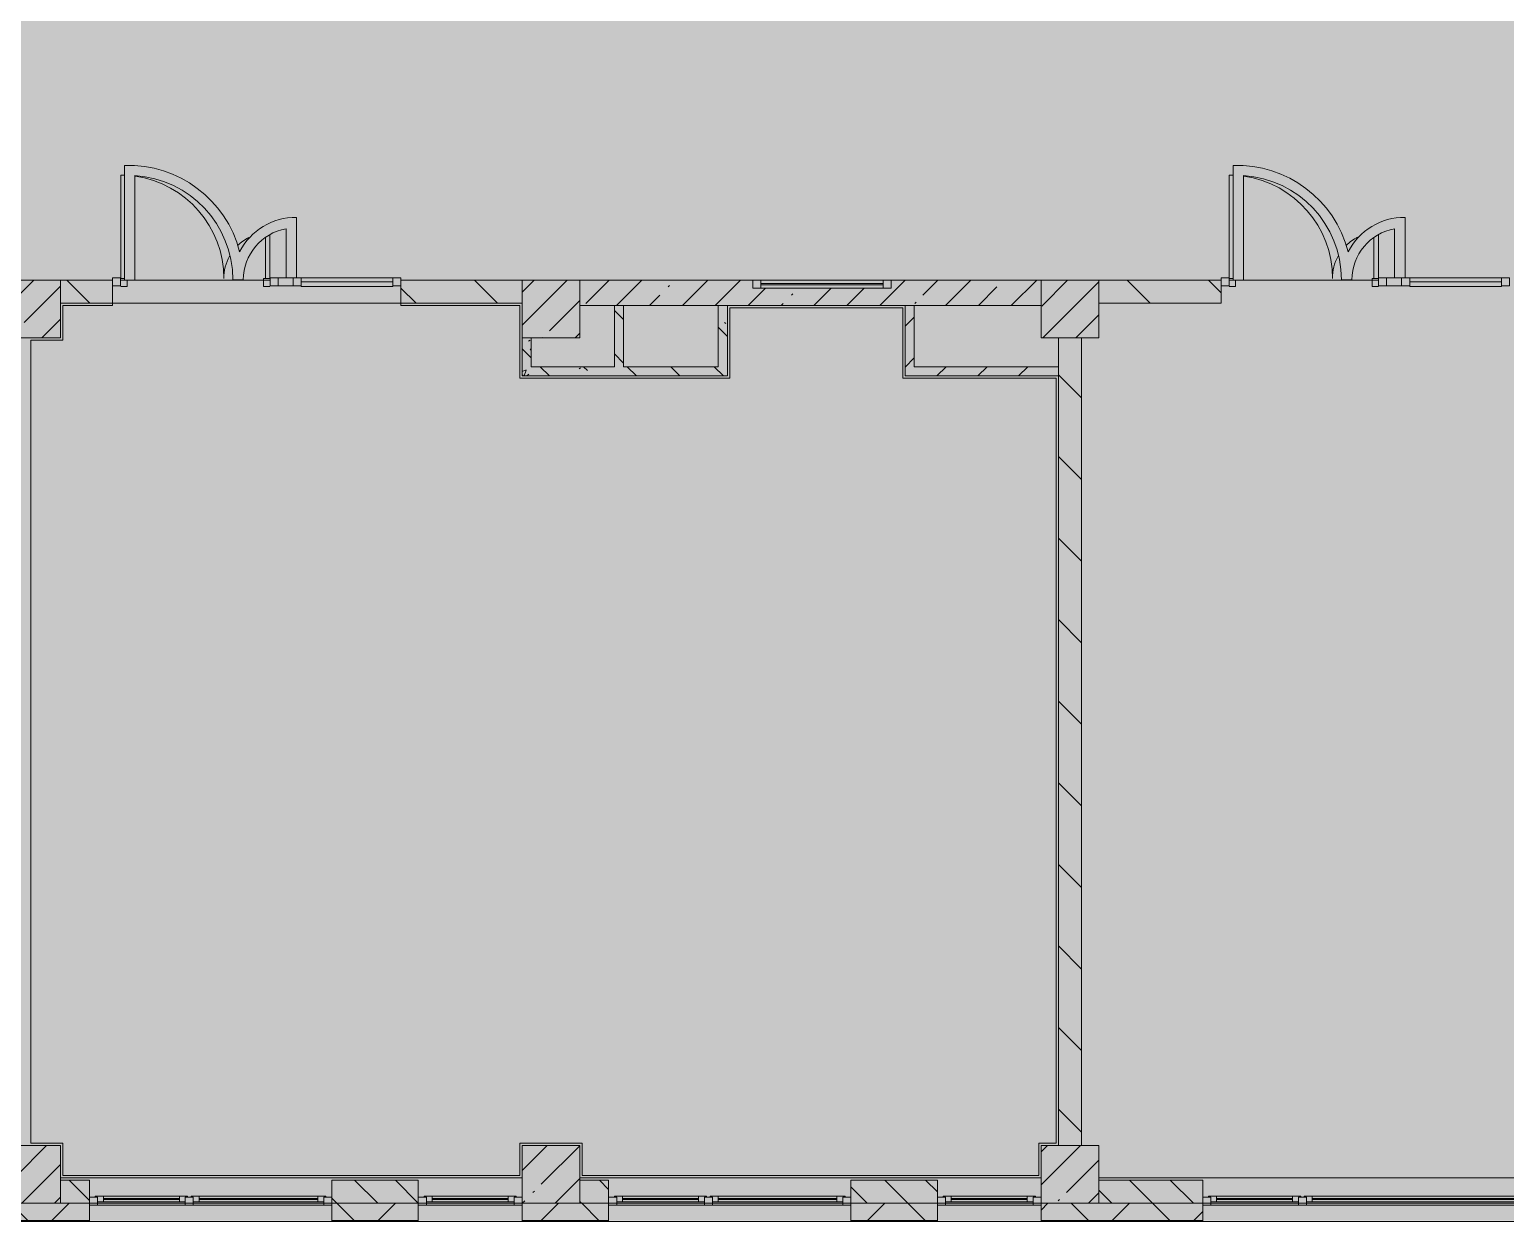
# Model space of a CAD drawing. Header units: millimetres. Extents: x 35378 to 237579, y -8553 to 29000.
# Drawn here: x 156035 to 168830, y -258 to 10073 of the extents above; entities that cross this region are included whole.
import ezdxf

# ---------------------------------------------------------------- set-up
doc = ezdxf.new("R2010")
doc.units = ezdxf.units.MM
doc.layers.add('A-DETL-GENF-3', color=7, linetype='Continuous', lineweight=9, true_color=0xc0c0c0, transparency=0.4)
for name, color, linetype, lineweight, true_color in [('A-DETL-GENF-5', 7, 'Continuous', 5, 0xb7b7b7), ('A-DOOR-2', 7, 'Continuous', 5, 0xe2e2e2), ('A-DOOR-3', 7, 'Continuous', 5, 0xb7b7b7), ('A-FLOR-1', 7, 'Continuous', 5, 0xb7b7b7), ('A-GLAZ-3', 7, 'Continuous', 5, 0x737373), ('A-GLAZ-CURT-1', 7, 'Continuous', 5, 0x737373), ('A-GLAZ-CWMG-2', 7, 'Continuous', 5, 0x737373), ('A-WALL-5', 7, 'Continuous', 5, 0x737373), ('A-WALL-6', 7, 'Continuous', 9, 0x737373), ('I-WALL-2', 7, 'Continuous', 5, 0x737373), ('I-WALL-4', 7, 'Continuous', 5, 0x787878), ('S-COLS-2', 7, 'Continuous', 5, 0x737373)]:
    doc.layers.add(name, color=color, linetype=linetype, lineweight=lineweight, true_color=true_color)
for name, color, linetype, lineweight in [('A-GLAZ-CURT-2', 7, 'Continuous', 5), ('A-WALL', 7, 'Continuous', 9), ('A-WALL-4', 7, 'Continuous', 5), ('I-WALL-3', 7, 'Continuous', 5), ('S-COLS-1', 7, 'Continuous', 5)]:
    doc.layers.add(name, color=color, linetype=linetype, lineweight=lineweight)
pattern_1 = [(45, (108394.95, 0), (-353.5534, 353.5534), []), (135, (108394.95, 0), (-353.5534, -353.5534), [])]
pattern_2 = [(135, (108394.95, 0), (-353.5534, -353.5534), [])]
pattern_3 = [(45, (108394.95, 0), (-176.7767, 176.7767), [])]
pattern_4 = [(135, (108394.95, 0), (-377.171, -377.171), [533.4, -88.9, 17.78, -88.9]), (135, (108394.95, 376.94), (-377.171, -377.171), []), (50, (108394.95, 0), (637.6445, -55.7866), [66.675, -733.425]), (355, (108394.95, 0), (-123.3494, 668.699), [53.34, -586.74]), (100.451, (108448.1, -4.65), (514.299, 612.908), [56.665, -623.315]), (46.184, (108394.95, 177.8), (948.776, -147.15), [100.012, -1100.137]), (96.636, (108474, 165.5), (830.909, 865.997), [84.998, -934.973]), (351.184, (108394.9, 177.8), (830.918, 865.988), [80.01, -880.11]), (21, (108483.85, 133.35), (530.6506, -357.9283), [66.675, -733.425]), (326, (108483.85, 133.35), (216.308, 644.6585), [53.34, -586.74]), (71.451, (108528.07, 103.5), (746.9596, 286.724), [56.665, -623.315]), (37.5, (108394.95, 0), (10.8105, 295.9426), [16.764, -562.864, 16.764, -578.866, -588.962]), (37.5, (108394.95, 0), (10.8105, 295.9426), [-1175.258, 16.764, -572.198]), (7.5, (108394.95, 0), (233.8692, 350.6318), [16.764, -322.834, 16.764, -549.529, -224.472]), (7.5, (108394.95, 0), (233.8692, 350.6318), [-905.891, 16.764, -207.708]), (327.5, (108196.7, 0), (474.5678, -20.0513), [16.764, -205.486, 16.764, -676.656, -920.115]), (327.5, (108196.7, 0), (474.5678, -20.0513), [-915.67, 16.764, -903.351]), (317.5, (108107.8, 0), (518.4522, 88.9934), [16.764, -272.161, 16.764, -443.738, -653.415]), (317.5, (108107.8, 0), (518.4522, 88.9934), [-749.427, 16.764, -636.651])]

# ---------------------------------------------------------------- blocks, each defined once
blk = doc.blocks.new('BSC_Колонна _Прямоугольная - 500х500-V53-3_5_2_птичка')
at = {"layer": 'S-COLS-1'}
h = blk.add_hatch(dxfattribs=at)
h.set_pattern_fill('FP_75', color=256, style=0, pattern_type=2)
h.set_pattern_definition([(45, (-47660, -7650), (-285.123, 285.123), []), (45, (-47374.88, -7650), (-285.123, 285.123), [504.031, -100.806, 16.764, -84.042])])
h.paths.add_polyline_path([(250, -250), (250, 250), (-250, 250), (-250, -250), (-115, -250)])
at = {"layer": 'S-COLS-2'}
for p, q in [((250, 250), (-250, 250)), ((-250, 250), (-250, -250)), ((250, -250), (250, 250)), ((-250, -250), (250, -250))]:
    blk.add_line(p, q, dxfattribs=at)
blk = doc.blocks.new('BSC_Колонна _Прямоугольная - 500х500-V54-3_5_2_птичка')
at = {"layer": 'S-COLS-1'}
h = blk.add_hatch(dxfattribs=at)
h.set_pattern_fill('FP_76', color=256, style=0, pattern_type=2)
h.set_pattern_definition([(45, (-52160, -7650), (-285.123, 285.123), []), (45, (-51874.88, -7650), (-285.123, 285.123), [504.031, -100.806, 16.764, -84.042])])
h.paths.add_polyline_path([(250, -250), (250, 250), (-250, 250), (-250, -250)])
at = {"layer": 'S-COLS-2'}
for p, q in [((250, 250), (-250, 250)), ((-250, 250), (-250, -250)), ((250, -250), (250, 250)), ((-250, -250), (250, -250))]:
    blk.add_line(p, q, dxfattribs=at)
blk = doc.blocks.new('BSC_Колонна _Прямоугольная - 500х500-V60-3_5_2_птичка')
at = {"layer": 'S-COLS-1'}
h = blk.add_hatch(dxfattribs=at)
h.set_pattern_fill('FP_82', color=256, style=0, pattern_type=2)
h.set_pattern_definition([(45, (-47660, -150), (-285.123, 285.123), []), (45, (-47374.88, -150), (-285.123, 285.123), [504.031, -100.806, 16.764, -84.042])])
h.paths.add_polyline_path([(-250, -250), (250, -250), (250, 250), (-250, 250)])
at = {"layer": 'S-COLS-2'}
for p, q in [((250, 250), (-250, 250)), ((-250, 250), (-250, -250)), ((250, -250), (250, 250)), ((-250, -250), (250, -250))]:
    blk.add_line(p, q, dxfattribs=at)
blk = doc.blocks.new('BSC_Колонна _Прямоугольная - 500х500-V61-3_5_2_птичка')
at = {"layer": 'S-COLS-1'}
h = blk.add_hatch(dxfattribs=at)
h.set_pattern_fill('FP_83', color=256, style=0, pattern_type=2)
h.set_pattern_definition([(45, (-52160, -150), (-285.123, 285.123), []), (45, (-51874.88, -150), (-285.123, 285.123), [504.031, -100.806, 16.764, -84.042])])
h.paths.add_polyline_path([(-250, -250), (250, -250), (250, 250), (-250, 250)])
at = {"layer": 'S-COLS-2'}
for p, q in [((250, 250), (-250, 250)), ((-250, 250), (-250, -250)), ((250, -250), (250, 250)), ((-250, -250), (250, -250))]:
    blk.add_line(p, q, dxfattribs=at)
blk = doc.blocks.new('BSC_Колонна _Прямоугольная - 500х500-V74-3_5_2_птичка')
at = {"layer": 'S-COLS-1'}
h = blk.add_hatch(dxfattribs=at)
h.set_pattern_fill('FP_105', color=256, style=0, pattern_type=2)
h.set_pattern_definition([(45, (-56660, -150), (-285.123, 285.123), []), (45, (-56374.88, -150), (-285.123, 285.123), [504.031, -100.806, 16.764, -84.042])])
h.paths.add_polyline_path([(-250, -250), (250, -250), (250, 250), (-250, 250), (-250, 81)])
at = {"layer": 'S-COLS-2'}
for p, q in [((250, 250), (-250, 250)), ((-250, 250), (-250, -250)), ((250, -250), (250, 250)), ((-250, -250), (250, -250))]:
    blk.add_line(p, q, dxfattribs=at)
blk = doc.blocks.new('BSC_Колонна _Прямоугольная - 500х500-V75-3_5_2_птичка')
at = {"layer": 'S-COLS-1'}
h = blk.add_hatch(dxfattribs=at)
h.set_pattern_fill('FP_106', color=256, style=0, pattern_type=2)
h.set_pattern_definition([(45, (-56660, -7650), (-285.123, 285.123), []), (45, (-56374.88, -7650), (-285.123, 285.123), [504.031, -100.806, 16.764, -84.042])])
h.paths.add_polyline_path([(-250, -250), (250, -250), (250, 250), (-250, 250)])
at = {"layer": 'S-COLS-2'}
for p, q in [((250, 250), (-250, 250)), ((-250, 250), (-250, -250)), ((250, -250), (250, 250)), ((-250, -250), (250, -250))]:
    blk.add_line(p, q, dxfattribs=at)
blk = doc.blocks.new('120_Окно_СКБ_2Ст - 120_Окно_СКБ_2Ст 3100х2500 _мал_створка слева_ 2-22446355-3_5_2_птичка')
at = {"layer": 'A-GLAZ-3'}
for p, q in [((-1550, -127), (-1550, -57)), ((-1550, -57), (-1480, -57)), ((1550, -57), (-1550, -57)), ((-1480, -127), (-1550, -127)), ((-1550, -127), (-1500, -127)), ((-1480, -127), (-1500, -127)), ((-1500, -127), (-1500, -137)), ((-1480, -57), (-1480, -127)), ((650, -87), (-1480, -87)), ((-1480, -87), (-1480, -127)), ((-1430, -137), (-1430, -87)), ((-1430, -107), (600, -107)), ((600, -117), (-1430, -117)), ((600, -137), (600, -87)), ((650, -127), (650, -57)), ((650, -57), (720, -57)), ((650, -127), (650, -87)), ((720, -127), (650, -127)), ((670, -127), (650, -127)), ((670, -127), (700, -127)), ((670, -137), (670, -127)), ((720, -127), (700, -127)), ((700, -127), (700, -137)), ((720, -57), (720, -127)), ((1480, -87), (720, -87)), ((720, -87), (720, -127)), ((770, -137), (770, -87)), ((770, -107), (1430, -107)), ((1430, -117), (770, -117)), ((1430, -137), (1430, -87)), ((1480, -127), (1480, -57)), ((1480, -57), (1550, -57)), ((1480, -127), (1480, -87)), ((1550, -127), (1480, -127)), ((1500, -127), (1480, -127)), ((1500, -127), (1550, -127)), ((1500, -137), (1500, -127)), ((1550, -57), (1550, -127)), ((-1500, -137), (670, -137)), ((670, -137), (-1500, -137)), ((700, -137), (1500, -137)), ((1500, -137), (700, -137))]:
    blk.add_line(p, q, dxfattribs=at)
blk = doc.blocks.new('120_Окно_СКБ_1Ст - 120_Окно_СКБ_1Ст 900х2500_h_-V85-3_5_2_птичка')
at = {"layer": 'A-GLAZ-3'}
for p, q in [((-450, -127), (-450, -57)), ((-450, -57), (-380, -57)), ((450, -57), (-450, -57)), ((-380, -127), (-450, -127)), ((-450, -127), (-400, -127)), ((-380, -127), (-400, -127)), ((-400, -127), (-400, -137)), ((-380, -57), (-380, -127)), ((380, -87), (-380, -87)), ((-380, -87), (-380, -127)), ((-330, -137), (-330, -87)), ((-330, -107), (330, -107)), ((330, -117), (-330, -117)), ((330, -137), (330, -87)), ((380, -127), (380, -57)), ((380, -57), (450, -57)), ((380, -127), (380, -87)), ((450, -127), (380, -127)), ((400, -127), (380, -127)), ((400, -127), (450, -127)), ((400, -137), (400, -127)), ((450, -57), (450, -127)), ((-400, -137), (400, -137)), ((400, -137), (-400, -137))]:
    blk.add_line(p, q, dxfattribs=at)
blk = doc.blocks.new('120_Окно_СКБ_2Ст - 120_Окно_СКБ_2Ст 2100х2400 _мал створка справа_-V82-3_5_2_птичка')
at = {"layer": 'A-GLAZ-3'}
for p, q in [((-1050, -127), (-1050, -57)), ((-1050, -57), (-980, -57)), ((1050, -57), (-1050, -57)), ((-980, -127), (-1050, -127)), ((-1050, -127), (-1000, -127)), ((-980, -127), (-1000, -127)), ((-1000, -127), (-1000, -137)), ((-980, -57), (-980, -127)), ((150, -87), (-980, -87)), ((-980, -87), (-980, -127)), ((-930, -137), (-930, -87)), ((-930, -107), (100, -107)), ((100, -117), (-930, -117)), ((100, -137), (100, -87)), ((150, -127), (150, -57)), ((150, -57), (220, -57)), ((150, -127), (150, -87)), ((220, -127), (150, -127)), ((170, -127), (150, -127)), ((170, -127), (200, -127)), ((170, -137), (170, -127)), ((220, -127), (200, -127)), ((200, -127), (200, -137)), ((220, -57), (220, -127)), ((980, -87), (220, -87)), ((220, -87), (220, -127)), ((270, -137), (270, -87)), ((270, -107), (930, -107)), ((930, -117), (270, -117)), ((930, -137), (930, -87)), ((980, -127), (980, -57)), ((980, -57), (1050, -57)), ((980, -127), (980, -87)), ((1050, -127), (980, -127)), ((1000, -127), (980, -127)), ((1000, -127), (1050, -127)), ((1000, -137), (1000, -127)), ((1050, -57), (1050, -127)), ((-1000, -137), (170, -137)), ((170, -137), (-1000, -137)), ((200, -137), (1000, -137)), ((1000, -137), (200, -137))]:
    blk.add_line(p, q, dxfattribs=at)
blk = doc.blocks.new('120_Окно_СКБ_1Ст - 120_Окно_СКБ_1Ст 900х2500_h_-V155-3_5_2_птичка')
at = {"layer": 'A-GLAZ-3'}
for p, q in [((-450, -127), (-450, -57)), ((-450, -57), (-380, -57)), ((450, -57), (-450, -57)), ((-380, -127), (-450, -127)), ((-450, -127), (-400, -127)), ((-380, -127), (-400, -127)), ((-400, -127), (-400, -137)), ((-380, -57), (-380, -127)), ((380, -87), (-380, -87)), ((-380, -87), (-380, -127)), ((-330, -137), (-330, -87)), ((-330, -107), (330, -107)), ((330, -117), (-330, -117)), ((330, -137), (330, -87)), ((380, -127), (380, -57)), ((380, -57), (450, -57)), ((380, -127), (380, -87)), ((450, -127), (380, -127)), ((400, -127), (380, -127)), ((400, -127), (450, -127)), ((400, -137), (400, -127)), ((450, -57), (450, -127)), ((-400, -137), (400, -137)), ((400, -137), (-400, -137))]:
    blk.add_line(p, q, dxfattribs=at)
blk = doc.blocks.new('Прямоугольный импост - 50 x 70 мм-V211-3_5_2_птичка')
at = {"layer": 'A-GLAZ-CWMG-2'}
for p, q in [((-70, 35), (0, 35)), ((-70, -35), (-70, 35)), ((0, 35), (0, -35)), ((0, -35), (-70, -35))]:
    blk.add_line(p, q, dxfattribs=at)
blk = doc.blocks.new('Дверь_Витражная_остекление_ - ДВН_ДАО_Главный вход_1200 в свету-V212-3_5_2_птичка')
at = {"layer": 'A-DOOR-2'}
for points in [[(-647, 30), (-613, 35), (-613, 925), (-647, 922), (-647, 35)], [(607, 30), (647, 35), (647, 410), (607, 378), (607, 35)]]:
    blk.add_hatch(color=256, dxfattribs=at).paths.add_polyline_path(points)
at = {"layer": 'A-DETL-GENF-5'}
for p, q in [((-613, 925), (-647, 925)), ((-647, 925), (-647, 35)), ((607, 385), (607, 30)), ((647, 35), (647, 410)), ((-647, 30), (-613, 30)), ((-613, 30), (-647, 30)), ((-592, -40), (-592, 15)), ((592, -40), (592, 30)), ((592, 30), (647, 30)), ((607, 30), (647, 30)), ((-647, -40), (-592, -40)), ((647, -40), (592, -40))]:
    blk.add_line(p, q, dxfattribs=at)
at = {"layer": 'A-DOOR-3'}
for p, q in [((-647, 925), (-647, 35)), ((647, 410), (647, 35))]:
    blk.add_line(p, q, dxfattribs=at)
for centre, radius, start, end in [((-647, 30), 895, 87.7864, 90), ((-647, 30), 895, 360, 81.929), ((647, 30), 400, 117.1206, 134.5389), ((647, 30), 400, 151.213, 180)]:
    blk.add_arc(centre, radius, start, end, dxfattribs=at)
blk = doc.blocks.new('Системная панель - Стемалит - 40мм-V213-3_5_2_птичка')
at = {"layer": 'A-GLAZ-CURT-1'}
for p, q in [((65, 35), (-65, 35)), ((-65, 35), (-65, -35)), ((65, -35), (65, 35)), ((-65, -35), (65, -35))]:
    blk.add_line(p, q, dxfattribs=at)
blk = doc.blocks.new('Прямоугольный импост - 50 x 70 мм-V214-3_5_2_птичка')
at = {"layer": 'A-GLAZ-CWMG-2'}
for p, q in [((-35, 35), (35, 35)), ((-35, -35), (-35, 35)), ((35, 35), (35, -35)), ((35, -35), (-35, -35))]:
    blk.add_line(p, q, dxfattribs=at)
blk = doc.blocks.new('Прямоугольный импост - 50 x 70 мм-V215-3_5_2_птичка')
at = {"layer": 'A-GLAZ-CWMG-2'}
for p, q in [((0, 35), (-70, 35)), ((-70, 35), (-70, -35)), ((0, -35), (0, 35)), ((-70, -35), (0, -35))]:
    blk.add_line(p, q, dxfattribs=at)
blk = doc.blocks.new('Системная панель - Стекло - 40мм-V219-3_5_2_птичка')
at = {"layer": 'A-GLAZ-CURT-1'}
for p, q in [((397.5, 0), (-397.5, 0)), ((-397.5, 0), (-397.5, -40)), ((397.5, -40), (397.5, 0)), ((-397.5, -40), (397.5, -40))]:
    blk.add_line(p, q, dxfattribs=at)
blk = doc.blocks.new('Прямоугольный импост - 50 x 70 мм-V217-3_5_2_птичка')
at = {"layer": 'A-GLAZ-CWMG-2'}
for p, q in [((-35, 35), (35, 35)), ((-35, -35), (-35, 35)), ((35, 35), (35, -35)), ((35, -35), (-35, -35))]:
    blk.add_line(p, q, dxfattribs=at)
blk = doc.blocks.new('Прямоугольный импост - 50 x 70 мм-V218-3_5_2_птичка')
at = {"layer": 'A-GLAZ-CWMG-2'}
blk.add_line((42060, 7920), (41265, 7920), dxfattribs=at)
blk = doc.blocks.new('Дверь_Витражная_остекление_ - ДВН_ДАО_Главный вход_1200 в свету-V220-3_5_2_птичка')
at = {"layer": 'A-DOOR-2'}
for points in [[(-647, 30), (-613, 35), (-613, 925), (-647, 921), (-647, 35)], [(607, 30), (647, 35), (647, 410), (607, 378), (607, 35)]]:
    blk.add_hatch(color=256, dxfattribs=at).paths.add_polyline_path(points)
at = {"layer": 'A-DETL-GENF-5'}
for p, q in [((-613, 925), (-647, 925)), ((-647, 925), (-647, 35)), ((607, 384), (607, 30)), ((647, 35), (647, 410)), ((-647, 30), (-613, 30)), ((-613, 30), (-647, 30)), ((-592, -40), (-592, 14)), ((592, -40), (592, 30)), ((592, 30), (647, 30)), ((607, 30), (647, 30)), ((-647, -40), (-592, -40)), ((647, -40), (592, -40))]:
    blk.add_line(p, q, dxfattribs=at)
at = {"layer": 'A-DOOR-3'}
for p, q in [((-647, 925), (-647, 35)), ((647, 410), (647, 35))]:
    blk.add_line(p, q, dxfattribs=at)
for centre, radius, start, end in [((-647, 30), 895, 87.7864, 90), ((-647, 30), 895, 360, 81.929), ((647, 30), 400, 116.9009, 134.5716), ((647, 30), 400, 151.2391, 180)]:
    blk.add_arc(centre, radius, start, end, dxfattribs=at)
blk = doc.blocks.new('Системная панель - Стекло - 40мм-V221-3_5_2_птичка')
at = {"layer": 'A-GLAZ-CURT-2'}
h = blk.add_hatch(dxfattribs=at)
h.set_pattern_fill('FP_185', color=256, style=0, pattern_type=2)
h.set_pattern_definition([(45, (-60502.5, -7385.7), (-1414.214, 1414.214), [1000, -3000]), (45, (-61502.5, -7885.7), (-1414.214, 1414.214), [3000, -1000]), (45, (-59502.5, -8385.7), (-1414.214, 1414.214), [1000, -3000])])
h.paths.add_polyline_path([(398, -40), (398, 0), (-398, 0), (-398, -40), (-339, -40)])
at = {"layer": 'A-GLAZ-CURT-1'}
for p, q in [((398, 0), (-398, 0)), ((-398, 0), (-398, -40)), ((398, -40), (398, 0)), ((-398, -40), (398, -40))]:
    blk.add_line(p, q, dxfattribs=at)
blk = doc.blocks.new('120_Окно_СКБ_1Ст - 120_Окно_СКБ_1Ст 400х1200 EI30-V224-3_5_2_птичка')
at = {"layer": 'A-GLAZ-3'}
for p, q in [((-600, 40), (-600, 110)), ((-600, 110), (-530, 110)), ((600, 110), (-600, 110)), ((-530, 40), (-600, 40)), ((-600, 40), (600, 40)), ((-530, 110), (-530, 40)), ((530, 80), (-530, 80)), ((530, 70), (-530, 70)), ((530, 40), (530, 110)), ((530, 110), (600, 110)), ((600, 40), (530, 40)), ((600, 110), (600, 40))]:
    blk.add_line(p, q, dxfattribs=at)

msp = doc.modelspace()

# ---------------------------------------------------------------- hatches: boundary and pattern name
at = {"layer": 'A-DETL-GENF-3'}
msp.add_hatch(color=256, dxfattribs=at).paths.add_polyline_path([(179244.5, -251.7), (184244.9, -251.7), (184244.9, 3288.3), (192964.9, 3288.3), (192964.9, 27348.3), (150304.9, 27348.3), (150304.9, 23888.3), (146705.1, 23888.3), (146705.1, -251.7), (178312.4, -251.7)])
at = {"layer": 'A-WALL-4'}
h = msp.add_hatch(dxfattribs=at)
h.set_pattern_fill('FP_96', color=256, style=0, pattern_type=2)
h.set_pattern_definition([(135, (108394.95, 0), (-176.7767, -176.7767), [])])
h.paths.add_polyline_path([(173651.4, -100), (173804.9, -100), (173804.9, 100), (173554.9, 100), (173554.9, -100)])
h.paths.add_polyline_path([(166194, -100), (166204.9, -100), (166204.9, 100), (165304.9, 100), (165304.9, -100)])
h.paths.add_polyline_path([(169804.9, -100), (170004.9, -100), (170004.9, 100), (169804.9, 100), (169804.9, 42.9)])
h.paths.add_polyline_path([(172654.9, -100), (172654.9, 100), (172104.9, 100), (172104.9, -100)])
h.paths.add_polyline_path([(159404.9, -100), (159404.9, 100), (158654.9, 100), (158654.9, -100)])
h.paths.add_polyline_path([(156554.9, -100), (156554.9, 100), (156304.9, 100), (156304.9, -100)])
h.paths.add_polyline_path([(160804.9, -100), (161054.9, -100), (161054.9, 100), (160804.9, 100), (160804.9, 33.3)])
h.paths.add_polyline_path([(152211.2, -100), (152704.9, -100), (152704.9, 100), (151804.9, 100), (151804.9, -100)])
h.paths.add_polyline_path([(163154.9, -100), (163904.9, -100), (163904.9, 100), (163154.9, 100)])
h.paths.add_polyline_path([(146934.9, -100), (146934.9, 100), (146884.9, 100), (146884.9, -100)])
h.paths.add_polyline_path([(151304.9, -100), (151304.9, 100), (151054.9, 100), (151054.9, -100)])
h.paths.add_polyline_path([(150154.9, -100), (150154.9, 100), (149534.9, 100), (149534.9, -100)])
h = msp.add_hatch(dxfattribs=at)
h.set_pattern_fill('FP_98', color=256, style=0, pattern_type=2)
h.set_pattern_definition(pattern_1)
h.paths.add_polyline_path([(160304.9, -250), (161054.9, -250), (161054.9, -100), (160304.9, -100)])
h.paths.add_polyline_path([(165022, -250), (165022, -100), (164804.9, -100), (164804.9, -250)])
h.paths.add_polyline_path([(163154.9, -250), (163904.9, -250), (163904.9, -100), (163154.9, -100)])
h.paths.add_polyline_path([(156304.9, -250), (156554.9, -250), (156554.9, -100), (155804.9, -100), (155804.9, -250), (155939.9, -250)])
h.paths.add_polyline_path([(151054.9, -250), (152704.9, -250), (152704.9, -100), (151054.9, -100)])
h.paths.add_polyline_path([(149534.9, -250), (150154.9, -250), (150154.9, -100), (149534.9, -100)])
h.paths.add_polyline_path([(147434.9, -250), (147434.9, -100), (146705.1, -100), (146705.3, -250), (146722.9, -250)])
h.paths.add_polyline_path([(158654.9, -250), (159404.9, -250), (159404.9, -100), (158654.9, -100)])
h = msp.add_hatch(dxfattribs=at)
h.set_pattern_fill('FP_98', color=256, style=0, pattern_type=2)
h.set_pattern_definition(pattern_1)
h.paths.add_polyline_path([(174304.9, -250), (174554.9, -250), (174554.9, -100), (173554.9, -100), (173554.9, -250), (173804.9, -250)])
h.paths.add_polyline_path([(184094.9, -250), (184094.9, -100), (179954.9, -100), (179954.9, -250), (183905.5, -250)])
h.paths.add_polyline_path([(175454.9, -250), (179054.9, -250), (179054.9, -100), (175454.9, -100)])
h.paths.add_polyline_path([(166194, -250), (166204.9, -250), (166204.9, -100), (165022, -100), (165022, -250), (165261.8, -250)])
h.paths.add_polyline_path([(170004.9, -250), (170004.9, -100), (169304.9, -100), (169304.9, -250), (169922.7, -250)])
h.paths.add_polyline_path([(172104.9, -250), (172654.9, -250), (172654.9, -100), (172104.9, -100)])
at = {"layer": 'I-WALL-3'}
h = msp.add_hatch(dxfattribs=at)
h.set_pattern_fill('FP_97', color=256, style=0, pattern_type=2)
h.set_pattern_definition(pattern_2)
h.paths.add_polyline_path([(159668.7, 7700), (160304.9, 7700), (160304.9, 7900), (159254.9, 7900), (159254.9, 7700)])
h.paths.add_polyline_path([(156754.9, 7700), (156754.9, 7900), (156304.9, 7900), (156304.9, 7700)])
h = msp.add_hatch(dxfattribs=at)
h.set_pattern_fill('FP_94', color=256, style=0, pattern_type=2)
h.set_pattern_definition([(45, (108394.95, 0), (-285.123, 285.123), []), (45, (108680.07, 0), (-285.123, 285.123), [504.031, -100.806, 16.764, -84.042])])
h.paths.add_polyline_path([(164804.9, 7680), (164804.9, 7900), (163504.9, 7900), (163504.9, 7830), (162304.9, 7830), (162304.9, 7900), (160804.9, 7900), (160804.9, 7680), (163704.9, 7680)])
h = msp.add_hatch(dxfattribs=at)
h.set_pattern_fill('FP_97', color=256, style=0, pattern_type=2)
h.set_pattern_definition(pattern_2)
h.paths.add_polyline_path([(168990.5, 7700), (169304.9, 7700), (169304.9, 7900), (168864.9, 7900), (168864.9, 7700)])
h.paths.add_polyline_path([(166364.9, 7700), (166364.9, 7900), (165304.9, 7900), (165304.9, 7700)])
h = msp.add_hatch(dxfattribs=at)
h.set_pattern_fill('FP_99', color=256, style=0, pattern_type=2)
h.set_pattern_definition(pattern_3)
h.paths.add_polyline_path([(163704.9, 7070), (163704.9, 7680), (163624.9, 7680), (163624.9, 7070)])
h = msp.add_hatch(dxfattribs=at)
h.set_pattern_fill('FP_97', color=256, style=0, pattern_type=2)
h.set_pattern_definition(pattern_2)
h.paths.add_polyline_path([(164955.7, 400), (165155.7, 400), (165155.7, 7400), (164955.7, 7400), (164955.7, 809.7)])
h = msp.add_hatch(dxfattribs=at)
h.set_pattern_fill('FP_99', color=256, style=0, pattern_type=2)
h.set_pattern_definition(pattern_3)
h.paths.add_polyline_path([(164955.7, 7070), (164955.7, 7150), (163704.9, 7150), (163704.9, 7070)])
at = {"layer": 'I-WALL-4'}
h = msp.add_hatch(dxfattribs=at)
h.set_pattern_fill('FP_104', color=256, style=0, pattern_type=2)
h.set_pattern_definition(pattern_4)
h.paths.add_polyline_path([(161184.9, 7150), (161184.9, 7680), (161104.9, 7680), (161104.9, 7150)])
h = msp.add_hatch(dxfattribs=at)
h.set_pattern_fill('FP_104', color=256, style=0, pattern_type=2)
h.set_pattern_definition(pattern_4)
h.paths.add_polyline_path([(162084.9, 7150), (162084.9, 7680), (162004.9, 7680), (162004.9, 7150)])
h = msp.add_hatch(dxfattribs=at)
h.set_pattern_fill('FP_104', color=256, style=0, pattern_type=2)
h.set_pattern_definition(pattern_4)
h.paths.add_polyline_path([(160384.9, 7150), (160384.9, 7400), (160304.9, 7400), (160304.9, 7150)])
h = msp.add_hatch(dxfattribs=at)
h.set_pattern_fill('FP_104', color=256, style=0, pattern_type=2)
h.set_pattern_definition(pattern_4)
h.paths.add_polyline_path([(161533, 7070), (162084.9, 7070), (162084.9, 7150), (160304.9, 7150), (160304.9, 7070)])

# ---------------------------------------------------------------- linework, layer by layer
at = {"layer": 'A-FLOR-1'}
for p, q in [((156859, 8894.4), (156859, 7900)), ((166469, 8894.4), (166469, 7900)), ((156949, 7900), (156949, 8806.8)), ((166559, 7900), (166559, 8806.8)), ((158259.1, 8346.4), (158259.1, 7920)), ((158349.1, 7920), (158349.1, 8443.9)), ((167869.1, 8346.4), (167869.1, 7920.7)), ((167959.1, 7920.7), (167959.1, 8443.9)), ((156859, 7900), (156949, 7900)), ((157797.6, 7903.5), (157887.6, 7903.5)), ((166469, 7900), (166434.9, 7900)), ((166469, 7900), (166559, 7900)), ((167729.9, 7900), (166559, 7900)), ((167407.6, 7903.5), (167497.6, 7903.5)), ((156754.9, 7680), (156324.9, 7680)), ((156324.9, 7680), (156324.9, 7380)), ((156754.9, 7700), (156754.9, 7680)), ((159254.9, 7680), (159254.9, 7700)), ((160284.9, 7680), (159254.9, 7680)), ((160284.9, 7050), (160284.9, 7680)), ((163604.9, 7660), (162104.9, 7660)), ((162104.9, 7660), (162104.9, 7050)), ((163604.9, 7050), (163604.9, 7660)), ((156324.9, 7380), (156044.9, 7380)), ((156044.9, 7380), (156044.9, 420)), ((162104.9, 7050), (160284.9, 7050)), ((164935.7, 7050), (163604.9, 7050)), ((164935.7, 420), (164935.7, 7050)), ((156044.9, 420), (156324.9, 420)), ((156324.9, 420), (156324.9, 140)), ((160284.9, 140), (160284.9, 420)), ((160284.9, 420), (160824.9, 420)), ((160824.9, 420), (160824.9, 140)), ((164784.9, 140), (164784.9, 420)), ((164784.9, 420), (164935.7, 420)), ((156324.9, 140), (160284.9, 140)), ((160824.9, 140), (164784.9, 140))]:
    msp.add_line(p, q, dxfattribs=at)
for centre, radius, start, end in [((156892.6, 7900), 995, 14.33829, 91.93805), ((166502.6, 7900), 995, 14.33829, 91.93805), ((156892.6, 7903.5), 905, 360, 86.42904), ((166502.6, 7903.5), 905, 360, 86.42904), ((158341.6, 7900), 544, 89.21005, 153.06648), ((158341.6, 7900), 454, 100.46985, 179.55829), ((167951.6, 7900), 544, 89.21005, 153.06648), ((167951.6, 7900), 454, 100.46985, 179.55829)]:
    msp.add_arc(centre, radius, start, end, dxfattribs=at)
at = {"layer": 'A-WALL'}
for p, q in [((155804.9, -253), (156554.9, -253)), ((158654.9, -253), (159404.9, -253)), ((160304.9, -253), (161054.9, -253)), ((163154.9, -253), (163904.9, -253)), ((164804.9, -253), (166204.9, -253))]:
    msp.add_line(p, q, dxfattribs=at)
at = {"layer": 'A-WALL-4'}
for p, q in [((158654.9, -258), (144917.9, -258)), ((173554.9, -258), (158654.9, -258))]:
    msp.add_line(p, q, dxfattribs=at)
at = {"layer": 'A-WALL-5'}
for p, q in [((156554.9, 100), (156304.9, 100)), ((156554.9, -258), (156554.9, 100)), ((159404.9, 100), (158654.9, 100)), ((158654.9, 100), (158654.9, -258)), ((159404.9, -258), (159404.9, 100)), ((161054.9, 100), (160804.9, 100)), ((161054.9, -258), (161054.9, 100)), ((163904.9, 100), (163154.9, 100)), ((163154.9, 100), (163154.9, -258)), ((163904.9, -258), (163904.9, 100)), ((166204.9, 100), (165304.9, 100)), ((166204.9, -258), (166204.9, 100)), ((156554.9, -100), (158654.9, -100)), ((159404.9, -100), (160304.9, -100)), ((160304.9, -100), (160304.9, -258)), ((161054.9, -100), (163154.9, -100)), ((163904.9, -100), (164804.9, -100)), ((164804.9, -100), (164804.9, -258)), ((166204.9, -100), (169304.9, -100))]:
    msp.add_line(p, q, dxfattribs=at)
at = {"layer": 'A-WALL-6'}
for p, q in [((162084.9, 7680), (162004.9, 7680)), ((163704.9, 7680), (163624.9, 7680)), ((164955.7, 7070), (164955.7, 7150)), ((156304.9, -100), (156554.9, -100)), ((158654.9, -100), (159404.9, -100)), ((160804.9, -100), (161054.9, -100)), ((163154.9, -100), (163904.9, -100)), ((165304.9, -100), (166204.9, -100)), ((155804.9, -250), (156554.9, -250)), ((158654.9, -250), (159404.9, -250)), ((160304.9, -250), (161054.9, -250)), ((163154.9, -250), (163904.9, -250)), ((164804.9, -250), (166204.9, -250))]:
    msp.add_line(p, q, dxfattribs=at)
at = {"layer": 'I-WALL-2'}
for p, q in [((156754.9, 7900), (156304.9, 7900)), ((156754.9, 7700), (156754.9, 7900)), ((156824.9, 7900), (156859, 7900)), ((156949, 7900), (158119.9, 7900)), ((160304.9, 7900), (159254.9, 7900)), ((159254.9, 7900), (159254.9, 7700)), ((162304.9, 7900), (160804.9, 7900)), ((164804.9, 7900), (163504.9, 7900)), ((166364.9, 7900), (165304.9, 7900)), ((166364.9, 7700), (166364.9, 7900)), ((160304.9, 7700), (156304.9, 7700)), ((160804.9, 7680), (162004.9, 7680)), ((161104.9, 7680), (161104.9, 7150)), ((161184.9, 7150), (161184.9, 7680)), ((162004.9, 7680), (162004.9, 7150)), ((162084.9, 7070), (162084.9, 7680)), ((162084.9, 7680), (163624.9, 7680)), ((163624.9, 7680), (163624.9, 7070)), ((163704.9, 7150), (163704.9, 7680)), ((163704.9, 7680), (164804.9, 7680)), ((165304.9, 7700), (166364.9, 7700)), ((160304.9, 7400), (160304.9, 7070)), ((160384.9, 7150), (160384.9, 7400)), ((164955.7, 7400), (164955.7, 7150)), ((165155.7, 400), (165155.7, 7400)), ((160304.9, 7070), (162084.9, 7070)), ((161104.9, 7150), (160384.9, 7150)), ((162004.9, 7150), (161184.9, 7150)), ((163624.9, 7070), (164955.7, 7070)), ((164955.7, 7150), (163704.9, 7150)), ((164955.7, 7070), (164955.7, 400)), ((156304.9, 120), (160304.9, 120)), ((160804.9, 120), (164804.9, 120)), ((165304.9, 120), (169304.9, 120))]:
    msp.add_line(p, q, dxfattribs=at)

# ---------------------------------------------------------------- block references
at = {"layer": 'A-DOOR-3'}
for name, p in [('Дверь_Витражная_остекление_ - ДВН_ДАО_Главный вход_1200 в свету-V212-3_5_2_птичка', (157472.4, 7885)), ('Дверь_Витражная_остекление_ - ДВН_ДАО_Главный вход_1200 в свету-V220-3_5_2_птичка', (167082.4, 7885.7))]:
    msp.add_blockref(name, p, dxfattribs=at)
at = {"layer": 'A-GLAZ-3'}
msp.add_blockref('120_Окно_СКБ_1Ст - 120_Окно_СКБ_1Ст 400х1200 EI30-V224-3_5_2_птичка', (162904.9, 7790), dxfattribs=at)
at = {"layer": 'A-GLAZ-3', "rotation": 180}
for name, p in [('120_Окно_СКБ_2Ст - 120_Окно_СКБ_2Ст 2100х2400 _мал створка справа_-V82-3_5_2_птичка', (157604.9, -175)), ('120_Окно_СКБ_1Ст - 120_Окно_СКБ_1Ст 900х2500_h_-V155-3_5_2_птичка', (159854.9, -175)), ('120_Окно_СКБ_2Ст - 120_Окно_СКБ_2Ст 2100х2400 _мал створка справа_-V82-3_5_2_птичка', (162104.9, -175)), ('120_Окно_СКБ_1Ст - 120_Окно_СКБ_1Ст 900х2500_h_-V85-3_5_2_птичка', (164354.9, -175)), ('120_Окно_СКБ_2Ст - 120_Окно_СКБ_2Ст 3100х2500 _мал_створка слева_ 2-22446355-3_5_2_птичка', (167754.9, -175))]:
    msp.add_blockref(name, p, dxfattribs=at)
at = {"layer": 'A-GLAZ-CURT-1'}
for name, p in [('Системная панель - Стемалит - 40мм-V213-3_5_2_птичка', (158254.9, 7885)), ('Системная панель - Стекло - 40мм-V219-3_5_2_птичка', (158787.4, 7885)), ('Системная панель - Стемалит - 40мм-V213-3_5_2_птичка', (167864.9, 7885.7)), ('Системная панель - Стекло - 40мм-V221-3_5_2_птичка', (168397.4, 7885.7))]:
    msp.add_blockref(name, p, dxfattribs=at)
at = {"layer": 'A-GLAZ-CWMG-2', "rotation": 180}
for p in [(156754.9, 7885), (166364.9, 7885.7)]:
    msp.add_blockref('Прямоугольный импост - 50 x 70 мм-V215-3_5_2_птичка', p, dxfattribs=at)
at = {"layer": 'A-GLAZ-CWMG-2', "extrusion": (0, 0, -1), "rotation": 180}
for name, p in [('Прямоугольный импост - 50 x 70 мм-V214-3_5_2_птичка', (-158154.9, 7885)), ('Прямоугольный импост - 50 x 70 мм-V217-3_5_2_птичка', (-158354.9, 7885)), ('Прямоугольный импост - 50 x 70 мм-V211-3_5_2_птичка', (-159254.9, 7885)), ('Прямоугольный импост - 50 x 70 мм-V214-3_5_2_птичка', (-167764.9, 7885.7)), ('Прямоугольный импост - 50 x 70 мм-V217-3_5_2_птичка', (-167964.9, 7885.7)), ('Прямоугольный импост - 50 x 70 мм-V211-3_5_2_птичка', (-168864.9, 7885.7))]:
    msp.add_blockref(name, p, dxfattribs=at)
at = {"layer": 'A-GLAZ-CWMG-2'}
for p in [(117124.9, 0), (126734.9, 0.7)]:
    msp.add_blockref('Прямоугольный импост - 50 x 70 мм-V218-3_5_2_птичка', p, dxfattribs=at)
at = {"layer": 'S-COLS-2'}
for name, p in [('BSC_Колонна _Прямоугольная - 500х500-V53-3_5_2_птичка', (156054.9, 7650)), ('BSC_Колонна _Прямоугольная - 500х500-V54-3_5_2_птичка', (160554.9, 7650)), ('BSC_Колонна _Прямоугольная - 500х500-V75-3_5_2_птичка', (165054.9, 7650)), ('BSC_Колонна _Прямоугольная - 500х500-V60-3_5_2_птичка', (156054.9, 150)), ('BSC_Колонна _Прямоугольная - 500х500-V61-3_5_2_птичка', (160554.9, 150)), ('BSC_Колонна _Прямоугольная - 500х500-V74-3_5_2_птичка', (165054.9, 150))]:
    msp.add_blockref(name, p, dxfattribs=at)

doc.saveas('drawing.dxf')
